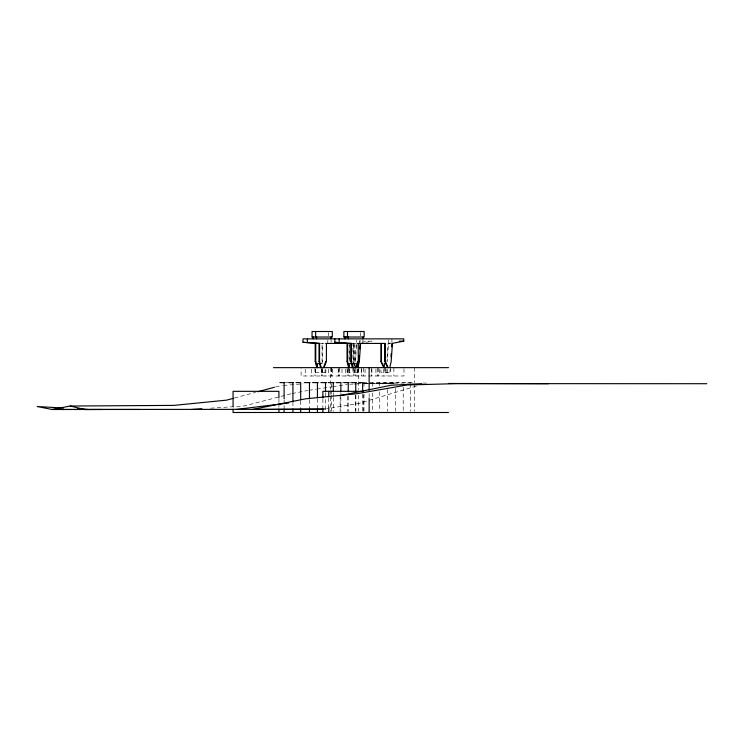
<?xml version="1.0" encoding="UTF-8"?>
<svg xmlns="http://www.w3.org/2000/svg" width="744" height="744" viewBox="0 0 744 744"><rect width="100%" height="100%" fill="white"/><g stroke="black" fill="none" stroke-linecap="round" stroke-linejoin="round"><path stroke-width="0.56" stroke-dasharray="3.72 2.79" d="M353.828 366.606L355.009 361.379L356.246 343.43M358.069 372.409L358.264 369.554M358.924 367.648L358.589 372.409L347.048 372.409M390.349 342.975L388.089 343.43L386.843 361.379L387.373 361.379L388.61 340.008M389.903 372.409L390.107 369.554M390.758 367.648L390.433 372.409L380.937 372.409L380.937 367.648M354.358 366.606L355.297 362.43M321.771 363.472L322.589 361.379L322.589 343.43M352.386 366.606L354.423 361.379L354.423 343.43M416.408 386.071L358.961 403.415L326.663 408.754M234.397 398.049L255.536 392.348M275.559 386.954L282.311 385.559M290.904 393.809L244.199 405.964L209.855 408.261M292.02 393.52L307.765 390.507M361.909 342.287L367.564 341.152L371.916 341.152L366.253 342.287M308.899 390.33L315.698 389.289M316.823 389.112L331.545 386.852M332.68 386.675L347.402 384.406M283.464 385.466L303.022 383.82M349.699 384.202L353.186 384.09M354.349 384.053L357.827 383.941M363.639 383.764L367.127 383.653M368.28 383.616L412.436 382.89M364.402 383.42L398.486 382.667M393.632 383.523L377.794 383.792L393.725 383.755M320.301 343.43L325.723 343.43M352.014 343.43L359.65 343.43L359.65 340.008M388.089 343.43L390.814 343.43M322.589 361.379L322.059 361.379L322.059 343.43M354.869 364.514L352.926 361.379L352.926 343.43M354.423 361.379L353.902 361.379L353.902 343.43M355.009 361.379L355.53 361.379L356.776 340.008M320.618 363.639L322.496 363.639M352.451 363.639L355.762 363.639M315.205 372.409L326.411 372.409M285.25 382.602L287.854 382.602M342.101 382.602L344.388 382.602M349.345 382.602L352.144 382.602M363.128 382.602L412.316 382.602M393.883 383.672L363.974 383.625M357.436 383.458L360.831 383.467M363.128 383.476L393.334 383.625M422.89 383.067L428.702 383.16M353.4 362.43L355.288 366.606M414.715 367.648L414.715 382.593M414.715 383.746L414.715 411.339M410.521 383.755L410.521 411.339M403.983 368.689L403.983 375.99L301.115 375.99L301.115 368.689M403.211 387.206L403.211 411.339M395.455 388.349L395.455 411.339M393.883 368.094L393.883 375.99M391.911 338.864L391.911 342.287M387.54 369.219L387.54 375.99M387.55 389.503L387.55 411.339M386.089 369.219L386.089 375.99M385.29 367.648L385.29 372.409M384.769 367.648L384.769 372.409M383.737 369.219L383.737 375.99M379.747 369.219L379.747 375.99M379.747 382.602L379.747 386.052M379.747 391.8L379.747 411.339M378.24 368.094L378.24 375.99M377.394 368.094L377.394 375.99M375.934 369.219L375.934 375.99M372.307 382.602L372.307 388.349M372.307 392.953L372.307 411.339M371.898 369.219L371.898 375.99M371.396 368.094L371.396 375.99M369.145 393.548L369.145 396.896M365.053 369.219L365.053 375.99M363.993 382.602L363.993 388.349M363.993 394.097L363.993 411.339M363.639 368.094L363.639 375.99M363.258 394.664L363.258 411.376M362.951 340.008L362.951 342.287M362.654 394.097L362.654 411.339M361.742 368.094L361.742 375.99M361.249 369.219L361.249 375.99M360.552 332.615L360.552 335.907M360.077 340.008L360.077 342.287M358.329 368.801L358.329 389.493M358.329 395.241L358.329 411.339M357.724 369.554L357.724 372.409M357.297 369.219L357.297 375.99M355.911 368.094L355.911 375.99M355.837 395.25L355.837 411.339M355.762 395.25L355.762 411.339M354.897 368.094L354.897 375.99M354.423 369.554L354.423 372.409M354.246 363.639L354.246 364.718M353.447 343.43L353.447 361.379M353.447 367.648L353.493 375.99M352.926 367.648L352.926 372.409M349.624 344.556L349.624 361.379L349.103 361.379L349.103 344.556M349.568 369.219L349.568 375.99M349.103 367.648L349.103 372.409M348.341 368.094L348.341 375.99M348.257 396.394L348.257 411.339M347.569 369.554L347.569 372.409M347.476 396.394L347.476 411.339M347.15 368.094L347.15 375.99M345.755 369.219L345.755 375.99M341.989 369.219L341.989 375.99M340.864 392.953L340.864 396.394M340.864 397.547L340.864 411.339M340.129 395.25L340.129 411.339M339.413 368.094L339.413 375.99M338.808 368.094L338.808 375.99M338.185 369.219L338.185 375.99M333.275 392.953L333.275 396.394M333.275 397.547L333.275 411.339M332.456 369.219L332.456 375.99M331.843 368.094L331.843 375.99M331.443 368.094L331.443 375.99M331.303 383.755L331.303 389.503M331.303 390.656L331.303 394.097M331.303 395.25L331.303 411.339M331.117 340.008L331.117 342.287M330.382 367.648L330.382 389.493M330.382 390.647L330.382 411.339M328.709 332.615L328.709 335.907M328.764 398.012L328.764 406.922M328.653 369.219L328.653 375.99M327.816 340.008L327.816 343.43M325.881 369.554L325.881 372.409M325.519 392.953L325.519 411.339M325.091 369.219L325.091 375.99M322.868 399.119L322.868 408.038M322.589 369.554L322.589 372.409M322.31 368.094L322.31 375.99M321.724 368.094L321.724 375.99M321.287 369.219L321.287 375.99M317.418 398.7L317.418 407.889M315.726 369.554L315.726 372.409M315.382 369.219L315.382 375.99M314.945 368.094L314.945 375.99M311.578 369.219L311.578 375.99M309.458 399.844L309.458 407.889M305.226 369.219L305.226 375.99M300.688 400.997L300.688 407.889M292.931 402.141L292.931 407.889M284.106 399.844L284.106 404.448M284.106 405.592L284.106 407.889M278.926 399.119L278.926 402.467M278.926 403.574L278.926 408.038"/><path stroke-width="1.12" d="M358.989 359.138L359.222 355.772M359.687 349.038L359.994 344.556M357.948 367.648L359.352 361.379L360.598 343.43M390.981 356.897L391.214 353.53M391.679 346.797L391.911 343.43L403.75 341.152L403.75 338.864L302.994 338.864L302.994 342.314L319.557 343.43L319.557 361.379L321.138 367.648M392.441 343.43L391.195 361.379L389.782 367.648M357.418 367.648L358.599 362.43M323.845 366.606L325.881 361.379L326.411 361.379L326.411 343.43M323.966 367.648L326.411 361.379M355.279 367.648L357.724 361.379L358.245 361.379L358.245 343.43M355.809 367.648L358.245 361.379M233.291 398.347L226.613 400.142L173.789 405.396L70.224 406.029L52.164 409.479L37.2 406.522L63.584 408.047M257.759 391.753L274.452 387.252M340.566 395.51L391.223 385.225L421.894 383.644M252.346 409.488L305.459 398.84L356.757 393.743L407.089 384.992L456.983 383.625L706.8 383.709M257.424 409.488L325.547 408.94M235.876 409.488L288.691 403.016M191.543 409.488L201.847 408.8M101.575 409.488L85.076 409.553L70.224 406.029M323.324 409.312L52.164 409.479L139.593 409.479M312.192 337.013L331.266 337.013M344.035 337.013L363.1 337.013M346.099 337.013L343.877 337.013L343.877 331.508L364.151 331.508L364.151 337.013L362.951 337.013L362.951 338.864M315.493 337.032L316.693 337.032M347.327 337.032L348.527 337.032M399.407 341.152L403.75 341.152M302.994 342.314L319.557 343.43M334.837 338.864L334.837 342.314L351.391 343.43L351.391 361.379L352.982 367.648M325.723 343.43L351.391 343.43M357.724 343.43L385.29 343.43L385.29 361.379L388.126 367.648M315.205 343.43L315.205 361.379L315.726 361.379L317.316 367.648L317.316 363.639L320.618 363.639M319.027 343.43L319.027 361.379L319.557 361.379M334.837 342.314L347.048 343.43L347.048 361.379L347.569 361.379L349.15 367.648L349.15 363.639L352.451 363.639M350.87 343.43L350.87 361.379L351.391 361.379M358.831 361.379L359.352 361.379M380.937 343.43L380.937 361.379L384.304 367.648L384.304 363.639L386.499 363.639M384.769 343.43L384.769 361.379L385.29 361.379M273.457 367.648L448.548 367.648M279.846 382.602L284.422 382.602M288.672 382.602L293.248 382.602M296.019 382.602L300.688 382.602L300.688 399.844M304.38 382.602L310.099 382.602M312.536 382.602L318.246 382.602M320.85 382.602L326.56 382.602M328.29 382.602L334.01 382.602M336.093 382.602L340.864 382.602L340.864 391.8M343.998 382.602L348.573 382.602M351.754 382.602L356.32 382.602M359.064 382.602L362.654 382.602L362.654 391.8M363.379 391.325L322.868 391.325L322.868 398.012M448.548 412.492L233.067 412.492L233.067 409.144M548.402 383.709L448.455 383.476M77.348 408.837L87.662 409.433M384.769 361.379L387.605 367.648M380.937 361.379L383.774 367.648M350.87 361.379L352.451 367.648M347.048 361.379L348.629 367.648M319.027 361.379L320.618 367.648L320.618 365.648M315.205 361.379L316.786 367.648M381.467 343.43L381.467 361.379M369.145 367.648L369.145 390.2M369.145 398.012L369.145 412.492M355.762 382.602L355.762 391.8M348.378 337.032L348.378 338.864M348.257 382.602L348.257 391.8M347.485 331.508L347.485 337.032M347.569 343.43L347.569 361.379M345.077 337.013L345.077 338.864M339.19 338.864L339.19 342.314M333.275 382.602L333.275 391.8M331.117 338.864L331.117 337.013L332.308 337.013L332.308 331.508L312.043 331.508L312.043 337.013L313.243 337.013L313.243 338.864M328.764 391.325L328.764 396.896M328.764 406.922L328.764 412.492M325.519 382.602L325.519 391.8M322.868 409.144L322.868 412.492M317.418 382.602L317.418 397.547M317.418 409.042L317.418 412.492M316.535 337.032L316.535 338.864M315.726 343.43L315.726 361.379M315.642 331.508L315.642 337.032M309.458 382.602L309.458 398.7M309.458 409.042L309.458 412.492M307.346 338.864L307.346 342.314M300.688 409.042L300.688 412.492M292.931 382.602L292.931 400.997M292.931 409.042L292.931 412.492M284.106 382.602L284.106 398.7M284.106 409.042L284.106 412.492M278.926 398.012L278.926 391.325L233.067 391.325L233.067 406.922M278.926 409.144L278.926 412.492"/></g></svg>
